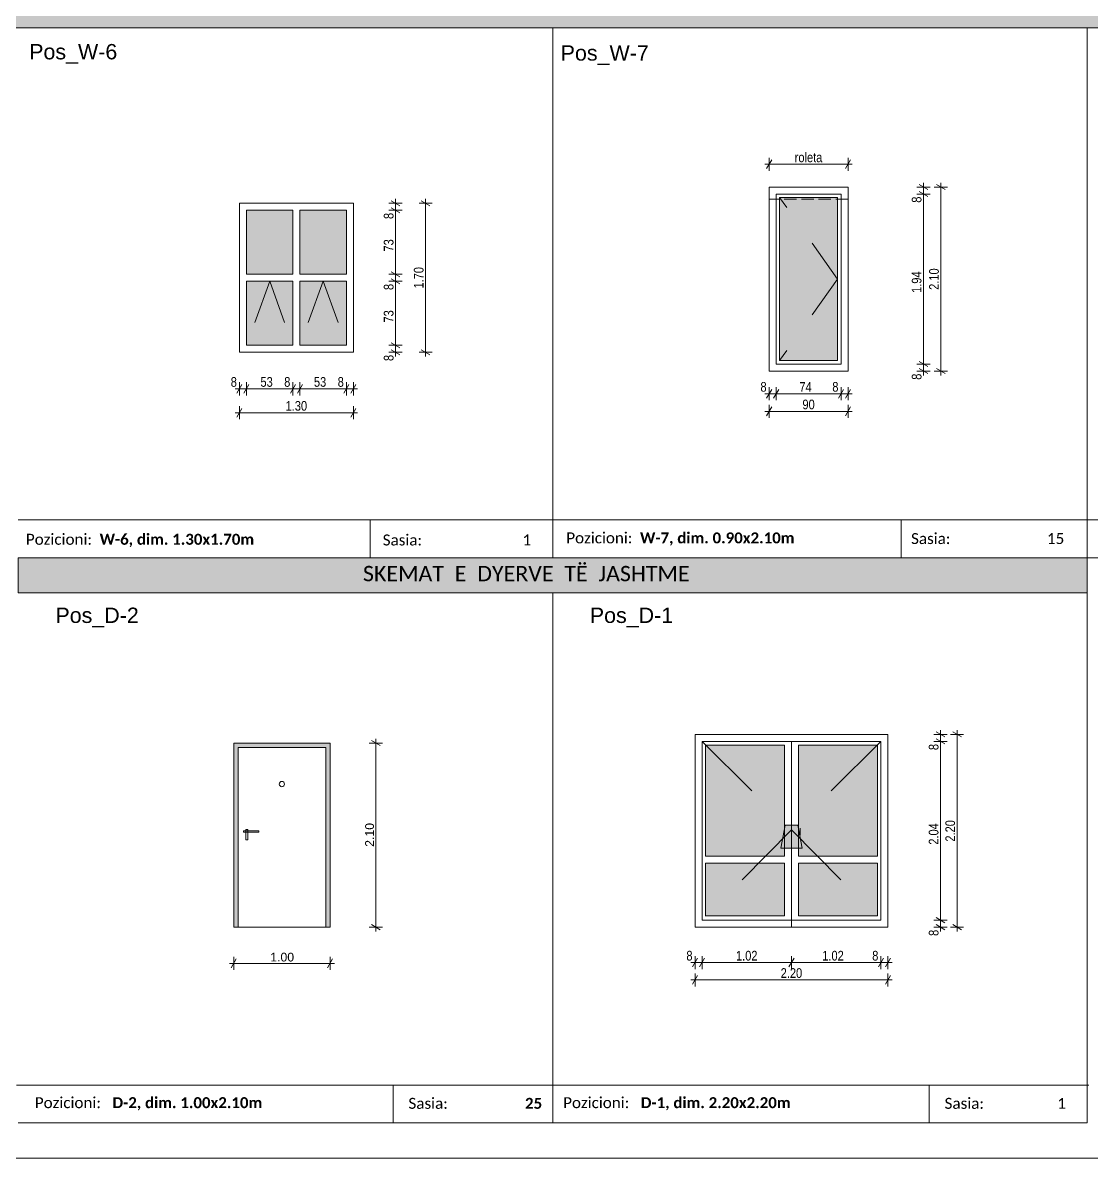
# Model space of a CAD drawing. Header units: feet. Extents: x 2595418 to 2624657, y -121890 to -101390.
# Drawn here: x 2602454 to 2614644, y -121890 to -108934 of the extents above; entities that cross this region are included whole.
import ezdxf

# ---------------------------------------------------------------- set-up
doc = ezdxf.new("R2010")
doc.units = ezdxf.units.FT
doc.header["$MEASUREMENT"] = 0
for name, pattern in [('AStair_dashed', [1800, 800, -1000]), ('Hidden Line', [195.611112, 141.111112, -54.5]), ('thk_line_type', [1000, 500, -500])]:
    doc.linetypes.add(name, pattern=pattern)
for name, color, linetype, lineweight in [('2D Drafting - General_Pen_No__1', 7, 'Continuous', 5), ('Dimensioning - General_Pen_No__1', 7, 'Continuous', 5), ('Exterior walls_Pen_No__1', 7, 'Continuous', 5), ('Lines_Pen_No__1', 7, 'Continuous', 5), ('Lines_Pen_No__41', 7, 'Continuous', 5), ('Lines_Pen_No__60', 230, 'Continuous', 5), ('Shell - Roof_Pen_No__21', 7, 'Continuous', 5), ('Shell - Roof_Pen_No__41', 7, 'Continuous', 5), ('Structural - Bearing_Pen_No__1', 7, 'Continuous', 5), ('Structural - Bearing_Pen_No__19', 255, 'Continuous', 5), ('Text blocks_Pen_No__1', 7, 'Continuous', 5)]:
    doc.layers.add(name, color=color, linetype=linetype, lineweight=lineweight)
doc.layers.add('Dimensioning - General', color=7, linetype='Continuous')
doc.layers.add('Exterior walls', color=7, linetype='Continuous')
for name, color, linetype, lineweight, true_color in [('Structural - Bearing_Pen_No__102', 7, 'Continuous', 5, 0xcccccc), ('Structural - Bearing_Pen_No__105', 7, 'Continuous', 5, 0xcae6ff), ('Structural - Bearing_Pen_No__84', 7, 'Continuous', 5, 0x41c341)]:
    doc.layers.add(name, color=color, linetype=linetype, lineweight=lineweight, true_color=true_color)
doc.styles.add('GENERATED_STYLE_1', font='ARIALN.TTF')
doc.styles.add('GENERATED_STYLE_2', font='arial.ttf')
doc.styles.add('GENERATED_STYLE_3', font='calibri.ttf')
doc.dimstyles.new('GENERATED_STYLE__1', dxfattribs={"dimtxt": 110.000002, "dimasz": 76, "dimexe": 0.18, "dimexo": 3, "dimgap": 0.09, "dimtad": 1, "dimlfac": 0.001, "dimzin": 0, "dimdsep": 46, "dimtxsty": 'GENERATED_STYLE_1', "dimblk": 'ARROWHEAD_2', "dimblk1": 'ARROWHEAD_2', "dimblk2": 'ARROWHEAD_2', "dimcen": 0.09, "dimclrd": 7, "dimclre": 7, "dimclrt": 7, "dimadec": 0, "dimazin": 0, "dimtfac": 1, "dimtdec": 4, "dimtmove": 0, "dimatfit": 3, "dimfxl": 1, "dimtolj": 1, "dimtzin": 0, "dimarcsym": 0})
doc.dimstyles.new('GENERATED_STYLE__2', dxfattribs={"dimtxt": 110.000002, "dimasz": 76, "dimexe": 0.18, "dimexo": 3, "dimgap": 0.09, "dimtad": 1, "dimtih": 1, "dimtoh": 1, "dimlfac": 0.001, "dimzin": 0, "dimdsep": 46, "dimtxsty": 'GENERATED_STYLE_1', "dimblk": 'ARROWHEAD_2', "dimblk1": 'ARROWHEAD_2', "dimblk2": 'ARROWHEAD_2', "dimcen": 0.09, "dimclrd": 7, "dimclre": 7, "dimclrt": 7, "dimadec": 0, "dimazin": 0, "dimtfac": 1, "dimtdec": 4, "dimtmove": 0, "dimatfit": 3, "dimfxl": 1, "dimtolj": 1, "dimtzin": 0, "dimarcsym": 0})
doc.dimstyles.new('GENERATED_STYLE__3', dxfattribs={"dimtxt": 100, "dimasz": 76, "dimexe": 0.18, "dimexo": 3, "dimgap": 0.09, "dimtad": 1, "dimlfac": 0.001, "dimzin": 0, "dimdsep": 46, "dimtxsty": 'GENERATED_STYLE_2', "dimblk": 'ARROWHEAD_2', "dimblk1": 'ARROWHEAD_2', "dimblk2": 'ARROWHEAD_2', "dimcen": 0.09, "dimclrd": 7, "dimclre": 7, "dimclrt": 7, "dimadec": 0, "dimazin": 0, "dimtfac": 1, "dimtdec": 4, "dimtmove": 0, "dimatfit": 3, "dimfxl": 1, "dimtolj": 1, "dimtzin": 0, "dimarcsym": 0})
doc.dimstyles.new('GENERATED_STYLE__4', dxfattribs={"dimtxt": 100, "dimasz": 76, "dimexe": 0.18, "dimexo": 3, "dimgap": 0.09, "dimtad": 1, "dimtih": 1, "dimtoh": 1, "dimlfac": 0.001, "dimzin": 0, "dimdsep": 46, "dimtxsty": 'GENERATED_STYLE_2', "dimblk": 'ARROWHEAD_2', "dimblk1": 'ARROWHEAD_2', "dimblk2": 'ARROWHEAD_2', "dimcen": 0.09, "dimclrd": 7, "dimclre": 7, "dimclrt": 7, "dimadec": 0, "dimazin": 0, "dimtfac": 1, "dimtdec": 4, "dimtmove": 0, "dimatfit": 3, "dimfxl": 1, "dimtolj": 1, "dimtzin": 0, "dimarcsym": 0})

# ---------------------------------------------------------------- blocks, each defined once
blk = doc.blocks.new('Wall_1', base_point=(2605961, -119253))
at = {"layer": 'Exterior walls', "linetype": 'Continuous', "lineweight": 5}
blk.add_hatch(color=255, dxfattribs=at).paths.add_polyline_path([(2605961, -119253), (2605961, -117153), (2605911, -117203), (2605911, -119253)])
at = {"layer": 'Exterior walls_Pen_No__1', "color": 7, "linetype": 'Continuous', "lineweight": 5, "flags": 128}
for points in [[(2605911, -117203), (2605911, -119253)], [(2605961, -119253), (2605961, -117153)], [(2605911, -119253), (2605961, -119253)]]:
    blk.add_lwpolyline(points, dxfattribs=at)
blk = doc.blocks.new('Wall_2', base_point=(2605961, -117153))
at = {"layer": 'Exterior walls', "linetype": 'Continuous', "lineweight": 5}
blk.add_hatch(color=255, dxfattribs=at).paths.add_polyline_path([(2605961, -117153), (2604861, -117153), (2604911, -117203), (2605911, -117203)])
at = {"layer": 'Exterior walls_Pen_No__1', "color": 7, "linetype": 'Continuous', "lineweight": 5, "flags": 128}
for points in [[(2605961, -117153), (2604861, -117153)], [(2604911, -117203), (2605911, -117203)]]:
    blk.add_lwpolyline(points, dxfattribs=at)
blk = doc.blocks.new('Wall_3', base_point=(2604861, -117153))
at = {"layer": 'Exterior walls', "linetype": 'Continuous', "lineweight": 5}
blk.add_hatch(color=255, dxfattribs=at).paths.add_polyline_path([(2604861, -117153), (2604861, -119253), (2604911, -119253), (2604911, -117203)])
at = {"layer": 'Exterior walls_Pen_No__1', "color": 7, "linetype": 'Continuous', "lineweight": 5, "flags": 128}
for points in [[(2604861, -117153), (2604861, -119253)], [(2604911, -119253), (2604911, -117203)], [(2604861, -119253), (2604911, -119253)]]:
    blk.add_lwpolyline(points, dxfattribs=at)
blk = doc.blocks.new('Wall_4', base_point=(2610124, -119253))
at = {"layer": 'Exterior walls_Pen_No__1', "color": 7, "linetype": 'Continuous', "lineweight": 5, "flags": 128}
for points in [[(2610124, -117053), (2610124, -119253)], [(2610204, -119173), (2610204, -117133)]]:
    blk.add_lwpolyline(points, dxfattribs=at)
blk = doc.blocks.new('Wall_5', base_point=(2612324, -117053))
at = {"layer": 'Exterior walls_Pen_No__1', "color": 7, "linetype": 'Continuous', "lineweight": 5, "flags": 128}
for points in [[(2612324, -119253), (2612324, -117053)], [(2612244, -117133), (2612244, -119173)]]:
    blk.add_lwpolyline(points, dxfattribs=at)
blk = doc.blocks.new('Wall_6', base_point=(2610124, -117053))
at = {"layer": 'Exterior walls_Pen_No__1', "color": 7, "linetype": 'Continuous', "lineweight": 5, "flags": 128}
for points in [[(2612324, -117053), (2610124, -117053)], [(2610204, -117133), (2612244, -117133)]]:
    blk.add_lwpolyline(points, dxfattribs=at)
blk = doc.blocks.new('Wall_7', base_point=(2610124, -119253))
at = {"layer": 'Exterior walls_Pen_No__1', "color": 7, "linetype": 'Continuous', "lineweight": 5, "flags": 128}
for points in [[(2612244, -119173), (2610204, -119173)], [(2610124, -119253), (2612324, -119253)]]:
    blk.add_lwpolyline(points, dxfattribs=at)
blk = doc.blocks.new('*D69', base_point=(2247654, -76425))
at = {"layer": 'Dimensioning - General_Pen_No__1', "color": 7, "linetype": 'Continuous', "lineweight": 5, "transparency": 16777216}
for p, q in [((2612805, -112909), (2612655, -112909)), ((2612680, -112880), (2612780, -112938)), ((2612730, -112958), (2612730, -112909))]:
    blk.add_line(p, q, dxfattribs=at)
at = {"layer": 'Dimensioning - General_Pen_No__1', "color": 7, "lineweight": 5, "transparency": 16777216, "insert": (2612708, -113008), "char_height": 110, "attachment_point": 7, "rotation": 90, "style": 'GENERATED_STYLE_1'}
blk.add_mtext('\\A1;8', dxfattribs=at)
blk = doc.blocks.new('ARROWHEAD_2')
at = {"color": 0, "linetype": 'Continuous', "lineweight": 0}
for p, q in [((0, 0), (-1, 0)), ((-0.38, -0.66), (0.38, 0.66))]:
    blk.add_line(p, q, dxfattribs=at)
blk = doc.blocks.new('*D70', base_point=(2247654, -76425))
at = {"layer": 'Dimensioning - General_Pen_No__1', "color": 7, "linetype": 'Continuous', "lineweight": 5, "transparency": 16777216}
for p, q in [((2612805, -112829), (2612655, -112829)), ((2612680, -112800), (2612780, -112858)), ((2612730, -112909), (2612730, -112829)), ((2612805, -112909), (2612655, -112909)), ((2612680, -112880), (2612780, -112938))]:
    blk.add_line(p, q, dxfattribs=at)
blk = doc.blocks.new('*D71', base_point=(2247654, -76425))
at = {"layer": 'Dimensioning - General_Pen_No__1', "color": 7, "linetype": 'Continuous', "lineweight": 5, "transparency": 16777216}
for p, q in [((2612805, -112829), (2612655, -112829)), ((2612680, -112800), (2612780, -112858))]:
    blk.add_line(p, q, dxfattribs=at)
blk = doc.blocks.new('*D72', base_point=(2247654, -76425))
at = {"layer": 'Dimensioning - General_Pen_No__1', "color": 7, "linetype": 'Continuous', "lineweight": 5, "transparency": 16777216}
for p, q in [((2612805, -110889), (2612655, -110889)), ((2612680, -110860), (2612780, -110918)), ((2612730, -112829), (2612730, -110889)), ((2612805, -112829), (2612655, -112829)), ((2612680, -112800), (2612780, -112858))]:
    blk.add_line(p, q, dxfattribs=at)
at = {"layer": 'Dimensioning - General_Pen_No__1', "color": 7, "lineweight": 5, "transparency": 16777216, "char_height": 110, "attachment_point": 7, "rotation": 90, "style": 'GENERATED_STYLE_1'}
for s, insert in [('\\A1;8', (2612708, -110988)), ('\\A1;1.94', (2612708, -112017))]:
    blk.add_mtext(s, dxfattribs=dict(at, insert=insert))
blk = doc.blocks.new('*D73', base_point=(2247654, -76425))
at = {"layer": 'Dimensioning - General_Pen_No__1', "color": 7, "linetype": 'Continuous', "lineweight": 5, "transparency": 16777216}
for p, q in [((2612730, -110809), (2612730, -110760)), ((2612805, -110809), (2612655, -110809)), ((2612805, -110889), (2612655, -110889)), ((2612780, -110838), (2612680, -110780)), ((2612680, -110860), (2612780, -110918)), ((2612730, -110889), (2612730, -110809))]:
    blk.add_line(p, q, dxfattribs=at)
blk = doc.blocks.new('*D74', base_point=(2247654, -76425))
at = {"layer": 'Dimensioning - General_Pen_No__1', "color": 7, "linetype": 'Continuous', "lineweight": 5, "transparency": 16777216}
for p, q in [((2612928, -110809), (2612928, -110760)), ((2613003, -110809), (2612853, -110809)), ((2612978, -110838), (2612878, -110780)), ((2612928, -112909), (2612928, -110809)), ((2613003, -112909), (2612853, -112909)), ((2612878, -112880), (2612978, -112938)), ((2612928, -112958), (2612928, -112909))]:
    blk.add_line(p, q, dxfattribs=at)
at = {"layer": 'Dimensioning - General_Pen_No__1', "color": 7, "lineweight": 5, "transparency": 16777216, "insert": (2612906, -111982), "char_height": 110, "attachment_point": 7, "rotation": 90, "style": 'GENERATED_STYLE_1'}
blk.add_mtext('\\A1;2.10', dxfattribs=at)
blk = doc.blocks.new('*D75', base_point=(2247654, -76425))
at = {"layer": 'Dimensioning - General_Pen_No__1', "color": 7, "linetype": 'Continuous', "lineweight": 5, "transparency": 16777216}
for p, q in [((2610969, -113242), (2610969, -113092)), ((2611049, -113242), (2611049, -113092)), ((2610920, -113167), (2610969, -113167)), ((2610998, -113117), (2610940, -113217)), ((2610969, -113167), (2611049, -113167)), ((2611078, -113117), (2611020, -113217))]:
    blk.add_line(p, q, dxfattribs=at)
at = {"layer": 'Dimensioning - General_Pen_No__1', "color": 7, "lineweight": 5, "transparency": 16777216, "insert": (2610870, -113145), "char_height": 110, "attachment_point": 7, "style": 'GENERATED_STYLE_1'}
blk.add_mtext('\\A1;8', dxfattribs=at)
blk = doc.blocks.new('*D76', base_point=(2247654, -76425))
at = {"layer": 'Dimensioning - General_Pen_No__1', "color": 7, "linetype": 'Continuous', "lineweight": 5, "transparency": 16777216}
for p, q in [((2611049, -113242), (2611049, -113092)), ((2611789, -113242), (2611789, -113092)), ((2611078, -113117), (2611020, -113217)), ((2611049, -113167), (2611789, -113167)), ((2611818, -113117), (2611760, -113217))]:
    blk.add_line(p, q, dxfattribs=at)
at = {"layer": 'Dimensioning - General_Pen_No__1', "color": 7, "lineweight": 5, "transparency": 16777216, "char_height": 110, "attachment_point": 7, "style": 'GENERATED_STYLE_1'}
for s, insert in [('\\A1;74', (2611314, -113145)), ('\\A1;8', (2611690, -113145))]:
    blk.add_mtext(s, dxfattribs=dict(at, insert=insert))
blk = doc.blocks.new('*D77', base_point=(2247654, -76425))
at = {"layer": 'Dimensioning - General_Pen_No__1', "color": 7, "linetype": 'Continuous', "lineweight": 5, "transparency": 16777216}
for p, q in [((2611789, -113242), (2611789, -113092)), ((2611869, -113242), (2611869, -113092)), ((2611818, -113117), (2611760, -113217)), ((2611789, -113167), (2611869, -113167)), ((2611840, -113217), (2611898, -113117)), ((2611869, -113167), (2611918, -113167))]:
    blk.add_line(p, q, dxfattribs=at)
blk = doc.blocks.new('*D78', base_point=(2247654, -76425))
at = {"layer": 'Dimensioning - General_Pen_No__1', "color": 7, "linetype": 'Continuous', "lineweight": 5, "transparency": 16777216}
for p, q in [((2610998, -113318), (2610940, -113418)), ((2610969, -113443), (2610969, -113293)), ((2611840, -113418), (2611898, -113318)), ((2611869, -113443), (2611869, -113293)), ((2610920, -113368), (2610969, -113368)), ((2610969, -113368), (2611869, -113368)), ((2611869, -113368), (2611918, -113368))]:
    blk.add_line(p, q, dxfattribs=at)
at = {"layer": 'Dimensioning - General_Pen_No__1', "color": 7, "lineweight": 5, "transparency": 16777216, "insert": (2611349, -113346), "char_height": 110, "attachment_point": 7, "style": 'GENERATED_STYLE_1'}
blk.add_mtext('\\A1;90', dxfattribs=at)
blk = doc.blocks.new('*D87', base_point=(2247654, -76425))
at = {"layer": 'Dimensioning - General_Pen_No__1', "color": 7, "linetype": 'Continuous', "lineweight": 5, "transparency": 16777216}
for p, q in [((2604955, -113061), (2604897, -113161)), ((2604926, -113186), (2604926, -113036)), ((2605035, -113061), (2604977, -113161)), ((2605006, -113186), (2605006, -113036)), ((2604877, -113111), (2604926, -113111)), ((2604926, -113111), (2605006, -113111))]:
    blk.add_line(p, q, dxfattribs=at)
at = {"layer": 'Dimensioning - General_Pen_No__1', "color": 7, "lineweight": 5, "transparency": 16777216, "insert": (2604827, -113089), "char_height": 110, "attachment_point": 7, "style": 'GENERATED_STYLE_1'}
blk.add_mtext('\\A1;8', dxfattribs=at)
blk = doc.blocks.new('*D88', base_point=(2247654, -76425))
at = {"layer": 'Dimensioning - General_Pen_No__1', "color": 7, "linetype": 'Continuous', "lineweight": 5, "transparency": 16777216}
for p, q in [((2605035, -113061), (2604977, -113161)), ((2605006, -113186), (2605006, -113036)), ((2605565, -113061), (2605507, -113161)), ((2605536, -113186), (2605536, -113036)), ((2605006, -113111), (2605536, -113111))]:
    blk.add_line(p, q, dxfattribs=at)
at = {"layer": 'Dimensioning - General_Pen_No__1', "color": 7, "lineweight": 5, "transparency": 16777216, "char_height": 110, "attachment_point": 7, "style": 'GENERATED_STYLE_1'}
for s, insert in [('\\A1;53', (2605166, -113089)), ('\\A1;8', (2605437, -113089))]:
    blk.add_mtext(s, dxfattribs=dict(at, insert=insert))
blk = doc.blocks.new('*D89', base_point=(2247654, -76425))
at = {"layer": 'Dimensioning - General_Pen_No__1', "color": 7, "linetype": 'Continuous', "lineweight": 5, "transparency": 16777216}
for p, q in [((2605565, -113061), (2605507, -113161)), ((2605536, -113186), (2605536, -113036)), ((2605645, -113061), (2605587, -113161)), ((2605616, -113186), (2605616, -113036)), ((2605536, -113111), (2605616, -113111))]:
    blk.add_line(p, q, dxfattribs=at)
blk = doc.blocks.new('*D90', base_point=(2247654, -76425))
at = {"layer": 'Dimensioning - General_Pen_No__1', "color": 7, "linetype": 'Continuous', "lineweight": 5, "transparency": 16777216}
for p, q in [((2605645, -113061), (2605587, -113161)), ((2605616, -113186), (2605616, -113036)), ((2606175, -113061), (2606117, -113161)), ((2606146, -113186), (2606146, -113036)), ((2605616, -113111), (2606146, -113111))]:
    blk.add_line(p, q, dxfattribs=at)
at = {"layer": 'Dimensioning - General_Pen_No__1', "color": 7, "lineweight": 5, "transparency": 16777216, "char_height": 110, "attachment_point": 7, "style": 'GENERATED_STYLE_1'}
for s, insert in [('\\A1;53', (2605776, -113089)), ('\\A1;8', (2606047, -113089))]:
    blk.add_mtext(s, dxfattribs=dict(at, insert=insert))
blk = doc.blocks.new('*D91', base_point=(2247654, -76425))
at = {"layer": 'Dimensioning - General_Pen_No__1', "color": 7, "linetype": 'Continuous', "lineweight": 5, "transparency": 16777216}
for p, q in [((2606175, -113061), (2606117, -113161)), ((2606146, -113186), (2606146, -113036)), ((2606197, -113161), (2606255, -113061)), ((2606226, -113186), (2606226, -113036)), ((2606146, -113111), (2606226, -113111)), ((2606226, -113111), (2606275, -113111))]:
    blk.add_line(p, q, dxfattribs=at)
blk = doc.blocks.new('*D92', base_point=(2247654, -76425))
at = {"layer": 'Dimensioning - General_Pen_No__1', "color": 7, "linetype": 'Continuous', "lineweight": 5, "transparency": 16777216}
for p, q in [((2604955, -113334), (2604897, -113434)), ((2604926, -113459), (2604926, -113309)), ((2606197, -113434), (2606255, -113334)), ((2606226, -113459), (2606226, -113309)), ((2604877, -113384), (2604926, -113384)), ((2604926, -113384), (2606226, -113384)), ((2606226, -113384), (2606275, -113384))]:
    blk.add_line(p, q, dxfattribs=at)
at = {"layer": 'Dimensioning - General_Pen_No__1', "color": 7, "lineweight": 5, "transparency": 16777216, "insert": (2605453, -113362), "char_height": 110, "attachment_point": 7, "style": 'GENERATED_STYLE_1'}
blk.add_mtext('\\A1;1.30', dxfattribs=at)
blk = doc.blocks.new('*D93', base_point=(2247654, -76425))
at = {"layer": 'Dimensioning - General_Pen_No__1', "color": 7, "linetype": 'Continuous', "lineweight": 5, "transparency": 16777216}
for p, q in [((2606782, -112614), (2606632, -112614)), ((2606782, -112694), (2606632, -112694)), ((2606657, -112585), (2606757, -112643)), ((2606657, -112665), (2606757, -112723)), ((2606707, -112694), (2606707, -112614)), ((2606707, -112743), (2606707, -112694))]:
    blk.add_line(p, q, dxfattribs=at)
at = {"layer": 'Dimensioning - General_Pen_No__1', "color": 7, "lineweight": 5, "transparency": 16777216, "insert": (2606685, -112794), "char_height": 110, "attachment_point": 7, "rotation": 90, "style": 'GENERATED_STYLE_1'}
blk.add_mtext('\\A1;8', dxfattribs=at)
blk = doc.blocks.new('*D94', base_point=(2247654, -76425))
at = {"layer": 'Dimensioning - General_Pen_No__1', "color": 7, "linetype": 'Continuous', "lineweight": 5, "transparency": 16777216}
for p, q in [((2606782, -111884), (2606632, -111884)), ((2606657, -111855), (2606757, -111913)), ((2606707, -112614), (2606707, -111884)), ((2606782, -112614), (2606632, -112614)), ((2606657, -112585), (2606757, -112643))]:
    blk.add_line(p, q, dxfattribs=at)
at = {"layer": 'Dimensioning - General_Pen_No__1', "color": 7, "lineweight": 5, "transparency": 16777216, "char_height": 110, "attachment_point": 7, "rotation": 90, "style": 'GENERATED_STYLE_1'}
for s, insert in [('\\A1;8', (2606685, -111984)), ('\\A1;73', (2606685, -112355))]:
    blk.add_mtext(s, dxfattribs=dict(at, insert=insert))
blk = doc.blocks.new('*D95', base_point=(2247654, -76425))
at = {"layer": 'Dimensioning - General_Pen_No__1', "color": 7, "linetype": 'Continuous', "lineweight": 5, "transparency": 16777216}
for p, q in [((2606782, -111804), (2606632, -111804)), ((2606657, -111775), (2606757, -111833)), ((2606707, -111884), (2606707, -111804)), ((2606782, -111884), (2606632, -111884)), ((2606657, -111855), (2606757, -111913))]:
    blk.add_line(p, q, dxfattribs=at)
blk = doc.blocks.new('*D96', base_point=(2247654, -76425))
at = {"layer": 'Dimensioning - General_Pen_No__1', "color": 7, "linetype": 'Continuous', "lineweight": 5, "transparency": 16777216}
for p, q in [((2606782, -111074), (2606632, -111074)), ((2606657, -111045), (2606757, -111103)), ((2606707, -111804), (2606707, -111074)), ((2606782, -111804), (2606632, -111804)), ((2606657, -111775), (2606757, -111833))]:
    blk.add_line(p, q, dxfattribs=at)
at = {"layer": 'Dimensioning - General_Pen_No__1', "color": 7, "lineweight": 5, "transparency": 16777216, "char_height": 110, "attachment_point": 7, "rotation": 90, "style": 'GENERATED_STYLE_1'}
for s, insert in [('\\A1;8', (2606685, -111174)), ('\\A1;73', (2606685, -111545))]:
    blk.add_mtext(s, dxfattribs=dict(at, insert=insert))
blk = doc.blocks.new('*D97', base_point=(2247654, -76425))
at = {"layer": 'Dimensioning - General_Pen_No__1', "color": 7, "linetype": 'Continuous', "lineweight": 5, "transparency": 16777216}
for p, q in [((2606782, -110994), (2606632, -110994)), ((2606757, -111023), (2606657, -110965)), ((2606707, -110994), (2606707, -110945)), ((2606707, -111074), (2606707, -110994)), ((2606782, -111074), (2606632, -111074)), ((2606657, -111045), (2606757, -111103))]:
    blk.add_line(p, q, dxfattribs=at)
blk = doc.blocks.new('*D98', base_point=(2247654, -76425))
at = {"layer": 'Dimensioning - General_Pen_No__1', "color": 7, "linetype": 'Continuous', "lineweight": 5, "transparency": 16777216}
for p, q in [((2607125, -110994), (2606975, -110994)), ((2607100, -111023), (2607000, -110965)), ((2607050, -110994), (2607050, -110945)), ((2607050, -112694), (2607050, -110994)), ((2607125, -112694), (2606975, -112694)), ((2607000, -112665), (2607100, -112723)), ((2607050, -112743), (2607050, -112694))]:
    blk.add_line(p, q, dxfattribs=at)
at = {"layer": 'Dimensioning - General_Pen_No__1', "color": 7, "lineweight": 5, "transparency": 16777216, "insert": (2607028, -111967), "char_height": 110, "attachment_point": 7, "rotation": 90, "style": 'GENERATED_STYLE_1'}
blk.add_mtext('\\A1;1.70', dxfattribs=at)
blk = doc.blocks.new('*D99', base_point=(2247654, -76425))
at = {"layer": 'Dimensioning - General_Pen_No__1', "color": 7, "linetype": 'Continuous', "lineweight": 5, "transparency": 16777216}
for p, q in [((2606482, -117153), (2606482, -117104)), ((2606557, -117153), (2606407, -117153)), ((2606532, -117182), (2606432, -117124)), ((2606482, -119253), (2606482, -117153)), ((2606557, -119253), (2606407, -119253)), ((2606432, -119224), (2606532, -119282)), ((2606482, -119302), (2606482, -119253))]:
    blk.add_line(p, q, dxfattribs=at)
at = {"layer": 'Dimensioning - General_Pen_No__1', "color": 7, "lineweight": 5, "transparency": 16777216, "insert": (2606462, -118336), "char_height": 100, "attachment_point": 7, "rotation": 90, "style": 'GENERATED_STYLE_2'}
blk.add_mtext('\\A1;2.10', dxfattribs=at)
blk = doc.blocks.new('*D100', base_point=(2247654, -76425))
at = {"layer": 'Dimensioning - General_Pen_No__1', "color": 7, "linetype": 'Continuous', "lineweight": 5, "transparency": 16777216}
for p, q in [((2604812, -119666), (2604861, -119666)), ((2604889, -119616), (2604832, -119716)), ((2604861, -119741), (2604861, -119591)), ((2604861, -119666), (2605961, -119666)), ((2605932, -119716), (2605989, -119616)), ((2605961, -119741), (2605961, -119591)), ((2605961, -119666), (2606009, -119666))]:
    blk.add_line(p, q, dxfattribs=at)
at = {"layer": 'Dimensioning - General_Pen_No__1', "color": 7, "lineweight": 5, "transparency": 16777216, "insert": (2605278, -119646), "char_height": 100, "attachment_point": 7, "style": 'GENERATED_STYLE_2'}
blk.add_mtext('\\A1;1.00', dxfattribs=at)
blk = doc.blocks.new('*D101', base_point=(2247654, -76425))
at = {"layer": 'Dimensioning - General_Pen_No__1', "color": 7, "linetype": 'Continuous', "lineweight": 5, "transparency": 16777216}
for p, q in [((2610075, -119657), (2610124, -119657)), ((2610153, -119607), (2610095, -119707)), ((2610124, -119732), (2610124, -119582)), ((2610124, -119657), (2610204, -119657)), ((2610233, -119607), (2610175, -119707)), ((2610204, -119732), (2610204, -119582))]:
    blk.add_line(p, q, dxfattribs=at)
at = {"layer": 'Dimensioning - General_Pen_No__1', "color": 7, "lineweight": 5, "transparency": 16777216, "insert": (2610025, -119635), "char_height": 110, "attachment_point": 7, "style": 'GENERATED_STYLE_1'}
blk.add_mtext('\\A1;8', dxfattribs=at)
blk = doc.blocks.new('*D102', base_point=(2247654, -76425))
at = {"layer": 'Dimensioning - General_Pen_No__1', "color": 7, "linetype": 'Continuous', "lineweight": 5, "transparency": 16777216}
for p, q in [((2610233, -119607), (2610175, -119707)), ((2610204, -119732), (2610204, -119582)), ((2610204, -119657), (2611224, -119657)), ((2611253, -119607), (2611195, -119707)), ((2611224, -119732), (2611224, -119582))]:
    blk.add_line(p, q, dxfattribs=at)
at = {"layer": 'Dimensioning - General_Pen_No__1', "color": 7, "lineweight": 5, "transparency": 16777216, "insert": (2610591, -119635), "char_height": 110, "attachment_point": 7, "style": 'GENERATED_STYLE_1'}
blk.add_mtext('\\A1;1.02', dxfattribs=at)
blk = doc.blocks.new('*D103', base_point=(2247654, -76425))
at = {"layer": 'Dimensioning - General_Pen_No__1', "color": 7, "linetype": 'Continuous', "lineweight": 5, "transparency": 16777216}
for p, q in [((2611253, -119607), (2611195, -119707)), ((2611224, -119732), (2611224, -119582)), ((2611224, -119657), (2612244, -119657)), ((2612273, -119607), (2612215, -119707)), ((2612244, -119732), (2612244, -119582))]:
    blk.add_line(p, q, dxfattribs=at)
at = {"layer": 'Dimensioning - General_Pen_No__1', "color": 7, "lineweight": 5, "transparency": 16777216, "char_height": 110, "attachment_point": 7, "style": 'GENERATED_STYLE_1'}
for s, insert in [('\\A1;1.02', (2611575, -119635)), ('\\A1;8', (2612145, -119635))]:
    blk.add_mtext(s, dxfattribs=dict(at, insert=insert))
blk = doc.blocks.new('*D104', base_point=(2247654, -76425))
at = {"layer": 'Dimensioning - General_Pen_No__1', "color": 7, "linetype": 'Continuous', "lineweight": 5, "transparency": 16777216}
for p, q in [((2612273, -119607), (2612215, -119707)), ((2612244, -119732), (2612244, -119582)), ((2612244, -119657), (2612324, -119657)), ((2612295, -119707), (2612353, -119607)), ((2612324, -119732), (2612324, -119582)), ((2612324, -119657), (2612373, -119657))]:
    blk.add_line(p, q, dxfattribs=at)
blk = doc.blocks.new('*D105', base_point=(2247654, -76425))
at = {"layer": 'Dimensioning - General_Pen_No__1', "color": 7, "linetype": 'Continuous', "lineweight": 5, "transparency": 16777216}
for p, q in [((2610153, -119805), (2610095, -119905)), ((2610124, -119930), (2610124, -119780)), ((2612295, -119905), (2612353, -119805)), ((2612324, -119930), (2612324, -119780)), ((2610075, -119855), (2610124, -119855)), ((2610124, -119855), (2612324, -119855)), ((2612324, -119855), (2612373, -119855))]:
    blk.add_line(p, q, dxfattribs=at)
at = {"layer": 'Dimensioning - General_Pen_No__1', "color": 7, "lineweight": 5, "transparency": 16777216, "insert": (2611101, -119833), "char_height": 110, "attachment_point": 7, "style": 'GENERATED_STYLE_1'}
blk.add_mtext('\\A1;2.20', dxfattribs=at)
blk = doc.blocks.new('*D106', base_point=(2247654, -76425))
at = {"layer": 'Dimensioning - General_Pen_No__1', "color": 7, "linetype": 'Continuous', "lineweight": 5, "transparency": 16777216}
for p, q in [((2612999, -119173), (2612849, -119173)), ((2612874, -119144), (2612974, -119202)), ((2612924, -119253), (2612924, -119173)), ((2612999, -119253), (2612849, -119253)), ((2612874, -119224), (2612974, -119282)), ((2612924, -119302), (2612924, -119253))]:
    blk.add_line(p, q, dxfattribs=at)
at = {"layer": 'Dimensioning - General_Pen_No__1', "color": 7, "lineweight": 5, "transparency": 16777216, "insert": (2612902, -119353), "char_height": 110, "attachment_point": 7, "rotation": 90, "style": 'GENERATED_STYLE_1'}
blk.add_mtext('\\A1;8', dxfattribs=at)
blk = doc.blocks.new('*D107', base_point=(2247654, -76425))
at = {"layer": 'Dimensioning - General_Pen_No__1', "color": 7, "linetype": 'Continuous', "lineweight": 5, "transparency": 16777216}
for p, q in [((2612874, -117104), (2612974, -117162)), ((2612999, -117133), (2612849, -117133)), ((2612924, -119173), (2612924, -117133)), ((2612999, -119173), (2612849, -119173)), ((2612874, -119144), (2612974, -119202))]:
    blk.add_line(p, q, dxfattribs=at)
at = {"layer": 'Dimensioning - General_Pen_No__1', "color": 7, "lineweight": 5, "transparency": 16777216, "char_height": 110, "attachment_point": 7, "rotation": 90, "style": 'GENERATED_STYLE_1'}
for s, insert in [('\\A1;8', (2612902, -117233)), ('\\A1;2.04', (2612902, -118312))]:
    blk.add_mtext(s, dxfattribs=dict(at, insert=insert))
blk = doc.blocks.new('*D108', base_point=(2247654, -76425))
at = {"layer": 'Dimensioning - General_Pen_No__1', "color": 7, "linetype": 'Continuous', "lineweight": 5, "transparency": 16777216}
for p, q in [((2612999, -117053), (2612849, -117053)), ((2612974, -117082), (2612874, -117024)), ((2612874, -117104), (2612974, -117162)), ((2612924, -117053), (2612924, -117004)), ((2612924, -117133), (2612924, -117053)), ((2612999, -117133), (2612849, -117133))]:
    blk.add_line(p, q, dxfattribs=at)
blk = doc.blocks.new('*D109', base_point=(2247654, -76425))
at = {"layer": 'Dimensioning - General_Pen_No__1', "color": 7, "linetype": 'Continuous', "lineweight": 5, "transparency": 16777216}
for p, q in [((2613188, -117053), (2613038, -117053)), ((2613163, -117082), (2613063, -117024)), ((2613113, -117053), (2613113, -117004)), ((2613113, -119253), (2613113, -117053)), ((2613188, -119253), (2613038, -119253)), ((2613063, -119224), (2613163, -119282)), ((2613113, -119302), (2613113, -119253))]:
    blk.add_line(p, q, dxfattribs=at)
at = {"layer": 'Dimensioning - General_Pen_No__1', "color": 7, "lineweight": 5, "transparency": 16777216, "insert": (2613091, -118277), "char_height": 110, "attachment_point": 7, "rotation": 90, "style": 'GENERATED_STYLE_1'}
blk.add_mtext('\\A1;2.20', dxfattribs=at)
blk = doc.blocks.new('*D116', base_point=(2247654, -76425))
at = {"layer": 'Dimensioning - General_Pen_No__1', "color": 7, "linetype": 'Continuous', "lineweight": 5, "transparency": 16777216}
for p, q in [((2610998, -110499), (2610940, -110599)), ((2610969, -110624), (2610969, -110474)), ((2611840, -110599), (2611898, -110499)), ((2611869, -110624), (2611869, -110474)), ((2610920, -110549), (2610969, -110549)), ((2610969, -110549), (2611869, -110549)), ((2611869, -110549), (2611918, -110549))]:
    blk.add_line(p, q, dxfattribs=at)
at = {"layer": 'Dimensioning - General_Pen_No__1', "color": 7, "lineweight": 5, "transparency": 16777216, "insert": (2611261, -110527), "char_height": 110, "attachment_point": 7, "style": 'GENERATED_STYLE_1'}
blk.add_mtext('\\A1;roleta', dxfattribs=at)

msp = doc.modelspace()

# ---------------------------------------------------------------- hatches: boundary and pattern name
at = {"layer": 'Structural - Bearing_Pen_No__102', "linetype": 'Continuous', "lineweight": 0, "true_color": 0xf2f2f2}
msp.add_hatch(color=7, dxfattribs=at).paths.add_polyline_path([(2620692.601, -108592.314), (2596245.685, -108592.314), (2596245.685, -108993.09), (2620692.601, -108993.09)])
at = {"layer": 'Structural - Bearing_Pen_No__105', "linetype": 'Continuous', "lineweight": 0, "true_color": 0xf1f8ff}
for points in [[(2611089.189, -112788.896), (2611749.189, -112788.896), (2611749.189, -110928.896), (2611089.189, -110928.896)], [(2605536.305, -111074.274), (2605006.305, -111074.274), (2605006.305, -111804.274), (2605536.305, -111804.274)], [(2605616.305, -111074.274), (2605616.305, -111804.274), (2606146.305, -111804.274), (2606146.305, -111074.274)], [(2605006.305, -112614.274), (2605536.305, -112614.274), (2605536.305, -111884.274), (2605006.305, -111884.274)], [(2605616.305, -112614.274), (2606146.305, -112614.274), (2606146.305, -111884.274), (2605616.305, -111884.274)], [(2611143.858, -118443.245), (2611143.858, -117177.385), (2610243.858, -117177.385), (2610243.858, -118443.245)], [(2612203.858, -118443.245), (2612203.858, -117177.385), (2611303.858, -117177.385), (2611303.858, -118443.245)], [(2611143.858, -118523.245), (2610243.858, -118523.245), (2610243.858, -119123.245), (2611143.858, -119123.245)], [(2612203.858, -118523.245), (2611303.858, -118523.245), (2611303.858, -119123.245), (2612203.858, -119123.245)]]:
    msp.add_hatch(color=7, dxfattribs=at).paths.add_polyline_path(points)
at = {"layer": 'Structural - Bearing_Pen_No__19', "linetype": 'Continuous', "lineweight": 0, "true_color": 0xffffff}
for points in [[(2611223.858, -118353.305), (2611103.295, -118353.305), (2611152.504, -118087.574), (2611223.858, -118087.574)], [(2611223.858, -118353.305), (2611344.421, -118353.305), (2611295.212, -118087.574), (2611223.858, -118087.574)]]:
    msp.add_hatch(color=7, dxfattribs=at).paths.add_polyline_path(points)
at = {"layer": 'Structural - Bearing_Pen_No__84', "linetype": 'Continuous', "lineweight": 0, "true_color": 0xcff0cf}
msp.add_hatch(color=254, dxfattribs=at).paths.add_polyline_path([(2614596.312, -115038.355), (2602403.735, -115038.355), (2602403.735, -115439.132), (2614596.312, -115439.132)])

# ---------------------------------------------------------------- linework, layer by layer
at = {"layer": '2D Drafting - General_Pen_No__1', "color": 7, "linetype": 'Continuous', "lineweight": 5}
for p, q in [((2611283.858, -117053.305), (2611382.35, -117053.305)), ((2604910.565, -119253.305), (2605910.565, -119253.305))]:
    msp.add_line(p, q, dxfattribs=at)
at = {"layer": '2D Drafting - General_Pen_No__1', "color": 7, "linetype": 'AStair_dashed', "lineweight": 5}
for p, q in [((2610203.858, -117133.305), (2611223.858, -118143.792)), ((2612243.858, -117133.305), (2611223.858, -118143.792)), ((2611223.858, -118143.792), (2610203.858, -119173.305)), ((2611223.858, -118143.792), (2612243.858, -119173.305))]:
    msp.add_line(p, q, dxfattribs=at)
at = {"layer": '2D Drafting - General_Pen_No__1', "color": 7, "linetype": 'Continuous', "lineweight": 5}
msp.add_circle((2605410.565, -117620.743), 30.194, dxfattribs=at)
at = {"layer": 'Exterior walls_Pen_No__1', "color": 7, "linetype": 'Continuous', "lineweight": 5}
for p, q in [((2610243.858, -117177.385), (2611143.858, -117177.385)), ((2610243.858, -118280.942), (2610243.858, -117177.385)), ((2611143.858, -118134.265), (2611143.858, -117177.385)), ((2611223.858, -119253.305), (2611223.858, -117133.305)), ((2611303.858, -118134.265), (2611303.858, -117177.385)), ((2612203.858, -117177.385), (2611403.858, -117177.385)), ((2612203.858, -118254.661), (2612203.858, -117177.385)), ((2611223.858, -118203.792), (2611223.858, -118123.792)), ((2611323.858, -118203.305), (2611323.858, -118123.305)), ((2610243.858, -118443.245), (2610243.858, -118203.305)), ((2612203.858, -118443.245), (2612203.858, -118203.305)), ((2611143.858, -118443.245), (2611143.858, -118353.305)), ((2611303.858, -118443.245), (2611303.858, -118353.305)), ((2610243.858, -119128.522), (2610243.858, -118523.245)), ((2611143.858, -119123.245), (2611143.858, -118523.245)), ((2611303.858, -119123.245), (2611303.858, -118523.245)), ((2612203.858, -119123.245), (2612203.858, -118523.245)), ((2610443.858, -119173.305), (2611243.858, -119173.305)), ((2611403.858, -119173.305), (2612203.858, -119173.305))]:
    msp.add_line(p, q, dxfattribs=at)
for points in [[(2610969.189, -112908.896), (2611869.189, -112908.896), (2611869.189, -110808.896), (2610969.189, -110808.896)], [(2611049.189, -112828.896), (2611789.189, -112828.896), (2611789.189, -110888.896), (2611049.189, -110888.896)], [(2604926.305, -112694.274), (2606226.305, -112694.274), (2606226.305, -110994.274), (2604926.305, -110994.274)], [(2611089.189, -112788.896), (2611749.189, -112788.896), (2611749.189, -110928.896), (2611089.189, -110928.896)]]:
    msp.add_lwpolyline(points, close=True, dxfattribs=at)
for points in [[(2605006.305, -111804.274), (2605536.305, -111804.274), (2605536.305, -111074.274)], [(2605536.305, -111074.274), (2605006.305, -111074.274), (2605006.305, -111804.274)], [(2606146.305, -111804.274), (2605616.305, -111804.274), (2605616.305, -111074.274)], [(2606146.305, -111804.274), (2606146.305, -111074.274), (2605616.305, -111074.274)], [(2605006.305, -111884.274), (2605536.305, -111884.274), (2605536.305, -112614.274)], [(2605006.305, -111884.274), (2605006.305, -112614.274), (2605536.305, -112614.274)], [(2606146.305, -111884.274), (2605616.305, -111884.274), (2605616.305, -112614.274)], [(2605616.305, -112614.274), (2606146.305, -112614.274), (2606146.305, -111884.274)], [(2610243.858, -118443.245), (2611143.858, -118443.245)], [(2610243.858, -118523.245), (2611143.858, -118523.245)], [(2611303.858, -118443.245), (2612203.858, -118443.245)], [(2611303.858, -118523.245), (2612203.858, -118523.245)]]:
    msp.add_lwpolyline(points, dxfattribs=at)
at = {"layer": 'Exterior walls_Pen_No__1', "color": 7, "linetype": 'Continuous', "lineweight": 5, "flags": 128}
for points in [[(2604972.884, -118152.907), (2605145.871, -118152.907), (2605145.871, -118168.633), (2604972.884, -118168.633)], [(2604999.094, -118137.18), (2605021.81, -118137.18), (2605021.81, -118257.747), (2604999.094, -118257.747)]]:
    msp.add_lwpolyline(points, close=True, dxfattribs=at)
at = {"layer": 'Lines_Pen_No__1', "color": 7, "linetype": 'Continuous', "lineweight": 5}
msp.add_line((2612243.858, -119253.305), (2611323.858, -119253.305), dxfattribs=at)
at = {"layer": 'Lines_Pen_No__41', "color": 7, "linetype": 'Continuous', "lineweight": 5}
for p, q in [((2608500.024, -115038.355), (2608500.024, -108993.09)), ((2608500.024, -115038.355), (2608500.024, -108993.09)), ((2614596.312, -115038.355), (2614596.312, -108993.09)), ((2602403.735, -114606.282), (2608500.024, -114606.282)), ((2608500.024, -114606.282), (2614596.312, -114606.282)), ((2614596.312, -114606.282), (2620692.601, -114606.282)), ((2603212.865, -115038.355), (2609309.154, -115038.355)), ((2608500.024, -115038.355), (2614596.312, -115038.355)), ((2609309.154, -115038.355), (2615405.443, -115038.355)), ((2608500.024, -115439.132), (2608500.024, -121486.155)), ((2608500.024, -115439.132), (2608500.024, -121486.155)), ((2614596.312, -115439.132), (2614596.312, -121486.155)), ((2602383.732, -121054.082), (2608500.024, -121054.082)), ((2608500.024, -121054.082), (2614616.315, -121054.082)), ((2602403.735, -121486.155), (2608500.024, -121486.155)), ((2608480.021, -121486.155), (2614596.312, -121486.155))]:
    msp.add_line(p, q, dxfattribs=at)
at = {"layer": 'Lines_Pen_No__41', "color": 7, "linetype": 'thk_line_type', "lineweight": 5}
for p, q in [((2611749.189, -111858.896), (2611089.189, -110928.896)), ((2605271.305, -111884.274), (2605006.305, -112614.274)), ((2605271.305, -111884.274), (2605536.305, -112614.274)), ((2605881.305, -111884.274), (2605616.305, -112614.274)), ((2605881.305, -111884.274), (2606146.305, -112614.274)), ((2611749.189, -111858.896), (2611089.189, -112788.896))]:
    msp.add_line(p, q, dxfattribs=at)
at = {"layer": 'Lines_Pen_No__41', "color": 7, "linetype": 'Continuous', "lineweight": 5}
msp.add_point((2608500.024, -114606.282), dxfattribs=at)
at = {"layer": 'Lines_Pen_No__60', "color": 230, "linetype": 'Hidden Line', "lineweight": 5}
for p, q in [((2610969.189, -110808.896), (2611869.189, -110808.896)), ((2610969.189, -110948.896), (2610969.189, -110808.896)), ((2611869.189, -110808.896), (2611869.189, -110948.896)), ((2611869.189, -110948.896), (2610969.189, -110948.896))]:
    msp.add_line(p, q, dxfattribs=at)
at = {"layer": 'Shell - Roof_Pen_No__21', "color": 7, "linetype": 'Continuous', "lineweight": 5}
msp.add_line((2595417.514, -121889.785), (2624656.665, -121889.785), dxfattribs=at)
at = {"layer": 'Shell - Roof_Pen_No__41', "color": 7, "linetype": 'Continuous', "lineweight": 5}
for p, q in [((2606417.632, -114606.282), (2606417.632, -115038.355)), ((2612474.872, -114606.282), (2612474.872, -115038.355)), ((2606680.023, -121054.082), (2606680.023, -121486.155)), ((2612796.314, -121054.082), (2612796.314, -121486.155))]:
    msp.add_line(p, q, dxfattribs=at)
at = {"layer": 'Structural - Bearing_Pen_No__1', "color": 7, "linetype": 'Continuous', "lineweight": 5, "flags": 128}
for points in [[(2620692.601, -108592.314), (2596245.685, -108592.314), (2596245.685, -108993.09), (2620692.601, -108993.09)], [(2611089.189, -112788.896), (2611749.189, -112788.896), (2611749.189, -110928.896), (2611089.189, -110928.896)], [(2605536.305, -111074.274), (2605006.305, -111074.274), (2605006.305, -111804.274), (2605536.305, -111804.274)], [(2605616.305, -111074.274), (2605616.305, -111804.274), (2606146.305, -111804.274), (2606146.305, -111074.274)], [(2605006.305, -112614.274), (2605536.305, -112614.274), (2605536.305, -111884.274), (2605006.305, -111884.274)], [(2605616.305, -112614.274), (2606146.305, -112614.274), (2606146.305, -111884.274), (2605616.305, -111884.274)], [(2614596.312, -115038.355), (2602403.735, -115038.355), (2602403.735, -115439.132), (2614596.312, -115439.132)], [(2611143.858, -118443.245), (2611143.858, -117177.385), (2610243.858, -117177.385), (2610243.858, -118443.245)], [(2612203.858, -118443.245), (2612203.858, -117177.385), (2611303.858, -117177.385), (2611303.858, -118443.245)], [(2611223.858, -118353.305), (2611103.295, -118353.305), (2611152.504, -118087.574), (2611223.858, -118087.574)], [(2611223.858, -118353.305), (2611344.421, -118353.305), (2611295.212, -118087.574), (2611223.858, -118087.574)], [(2611143.858, -118523.245), (2610243.858, -118523.245), (2610243.858, -119123.245), (2611143.858, -119123.245)], [(2612203.858, -118523.245), (2611303.858, -118523.245), (2611303.858, -119123.245), (2612203.858, -119123.245)]]:
    msp.add_lwpolyline(points, close=True, dxfattribs=at)

# ---------------------------------------------------------------- block references
at = {"layer": 'Exterior walls', "color": 7, "lineweight": 5}
for name, p in [('Wall_4', (2610123.858, -119253.305)), ('Wall_6', (2610123.858, -117053.305)), ('Wall_5', (2612323.858, -117053.305)), ('Wall_2', (2605960.565, -117153.305)), ('Wall_3', (2604860.565, -117153.305)), ('Wall_1', (2605960.565, -119253.305)), ('Wall_7', (2610123.858, -119253.305))]:
    msp.add_blockref(name, p, dxfattribs=at)

# ---------------------------------------------------------------- texts
at = {"layer": 'Text blocks_Pen_No__1', "color": 7, "linetype": 'Continuous', "lineweight": 5}
for s, insert, char_height, attachment_point, style in [('\\A1;Pos_W-6', (2603030.014, -109177.203), 175, 2, 'GENERATED_STYLE_2'), ('\\A1;Pos_W-7', (2609093.471, -109191.555), 175, 2, 'GENERATED_STYLE_2'), ('\\A1;Pozicioni: {\\fCalibri|b1|i0|c0|p34; W-6, dim. 1.30x1.70m}', (2602490.063, -114765.236), 125, 1, 'GENERATED_STYLE_3'), ('\\A1;Sasia:                          1', (2606560.538, -114772.994), 125, 1, 'GENERATED_STYLE_3'), ('\\A1;Pozicioni: {\\fCalibri|b1|i0|c0|p34; W-7, dim. 0.90x2.10m}', (2608654.738, -114749.29), 125, 1, 'GENERATED_STYLE_3'), ('\\A1;Sasia:                         15', (2612587.933, -114757.048), 125, 1, 'GENERATED_STYLE_3'), ('\\A1;SKEMAT  E  DYERVE  TË  JASHTME ', (2606335.403, -115131.499), 175, 1, 'GENERATED_STYLE_3'), ('\\A1;Pos_D-2', (2603302.495, -115607.298), 175, 2, 'GENERATED_STYLE_2'), ('\\A1;Pos_D-1', (2609398.784, -115607.298), 175, 2, 'GENERATED_STYLE_2'), ('\\A1;Pozicioni:  {\\fCalibri|b1|i0|c0|p34; D-2, dim. 1.00x2.10m}', (2602591.98, -121192.724), 125, 1, 'GENERATED_STYLE_3'), ('\\A1;Sasia:                    {\\fCalibri|b1|i0|c0|p34;25}', (2606854.107, -121200.481), 125, 1, 'GENERATED_STYLE_3'), ('\\A1;Pozicioni:  {\\fCalibri|b1|i0|c0|p34; D-1, dim. 2.20x2.20m}', (2608619.293, -121192.724), 125, 1, 'GENERATED_STYLE_3'), ('\\A1;Sasia:                   1', (2612970.399, -121200.481), 125, 1, 'GENERATED_STYLE_3')]:
    msp.add_mtext(s, dxfattribs=dict(at, insert=insert, char_height=char_height, attachment_point=attachment_point, style=style))

# ---------------------------------------------------------------- dimensions: what is measured, and where the dimension line sits
at = {"layer": 'Dimensioning - General', "color": 7, "linetype": 'Continuous', "lineweight": 5}
for base, p1, p2, text, dimstyle, picture, middle in [((2611869.189, -110549.394), (2610969.189, -110808.896), (2611869.189, -110808.896), 'roleta', 'GENERATED_STYLE__2', '*D116', (2611458.013, -110472.394)), ((2605960.565, -119666.171), (2604860.565, -119253.305), (2605960.565, -119253.305), '1.00', 'GENERATED_STYLE__4', '*D100', (2605407.418, -119596.171))]:
    dim = msp.add_linear_dim(base=base, p1=p1, p2=p2, text=text, dimstyle=dimstyle, dxfattribs=at)
    dim.commit()
    dim.dimension.update_dxf_attribs({"geometry": picture, "text_midpoint": middle, "dimtype": 160})
for base, p1, p2, dimstyle, picture, middle in [((2612730.444, -110808.896), (2611789.189, -110888.896), (2611869.189, -110808.896), 'GENERATED_STYLE__1', '*D73', (2612653.444, -110946.266)), ((2612927.582, -110808.896), (2611869.189, -112908.896), (2611869.189, -110808.896), 'GENERATED_STYLE__1', '*D74', (2612850.582, -111839.225)), ((2612730.444, -110888.896), (2611789.189, -112828.896), (2611789.189, -110888.896), 'GENERATED_STYLE__1', '*D72', (2612653.444, -111874.425)), ((2606707.196, -110994.274), (2606146.305, -111074.274), (2606226.305, -110994.274), 'GENERATED_STYLE__1', '*D97', (2606630.196, -111131.645)), ((2607049.778, -110994.274), (2606226.305, -112694.274), (2606226.305, -110994.274), 'GENERATED_STYLE__1', '*D98', (2606972.778, -111824.604)), ((2606707.196, -111074.274), (2606146.305, -111804.274), (2606146.305, -111074.274), 'GENERATED_STYLE__1', '*D96', (2606630.196, -111461.015)), ((2606707.196, -111804.274), (2606146.305, -111884.274), (2606146.305, -111804.274), 'GENERATED_STYLE__1', '*D95', (2606630.196, -111941.645)), ((2606707.196, -111884.274), (2606146.305, -112614.274), (2606146.305, -111884.274), 'GENERATED_STYLE__1', '*D94', (2606630.196, -112271.015)), ((2606707.196, -112614.274), (2606226.305, -112694.274), (2606146.305, -112614.274), 'GENERATED_STYLE__1', '*D93', (2606630.196, -112751.645)), ((2612730.444, -112828.896), (2610969.189, -112908.896), (2611049.189, -112828.896), 'GENERATED_STYLE__1', '*D70', (2612653.444, -112966.266)), ((2612730.444050227, -112828.895620718), (2611049.189441039, -112828.895620718), (2611789.189441039, -112828.895620718), 'GENERATED_STYLE__1', '*D71', (2612653.444049154, -112809.225410846)), ((2612730.444050227, -112908.895620718), (2611869.189441039, -112908.895620718), (2610969.189441039, -112908.895620718), 'GENERATED_STYLE__1', '*D69', (2612653.444049154, -112889.225410846)), ((2606482.002, -117153.305), (2605960.565, -119253.305), (2605960.565, -117153.305), 'GENERATED_STYLE__3', '*D99', (2606412.002, -118206.451)), ((2612923.858, -117053.305), (2611223.858, -117133.305), (2612323.858, -117053.305), 'GENERATED_STYLE__1', '*D108', (2612846.858, -117190.675)), ((2612923.858, -117133.305), (2612243.858, -119173.305), (2611223.858, -117133.305), 'GENERATED_STYLE__1', '*D107', (2612846.858, -118168.834)), ((2613113.342, -117053.305), (2612323.858, -119253.305), (2612323.858, -117053.305), 'GENERATED_STYLE__1', '*D109', (2613036.342, -118133.634)), ((2612923.858, -119173.305), (2612323.858, -119253.305), (2612243.858, -119173.305), 'GENERATED_STYLE__1', '*D106', (2612846.858, -119310.675))]:
    dim = msp.add_linear_dim(base=base, p1=p1, p2=p2, angle=90, dimstyle=dimstyle, dxfattribs=at)
    dim.commit()
    dim.dimension.update_dxf_attribs({"geometry": picture, "text_midpoint": middle, "dimtype": 160, "text_rotation": 90})
for base, p1, p2, picture, middle in [((2605006.305, -113110.873), (2604926.305, -112694.274), (2605006.305, -112614.274), '*D87', (2604868.934, -113033.873)), ((2606226.305, -113383.777), (2604926.305, -112694.274), (2606226.305, -112694.274), '*D92', (2605595.975, -113306.777)), ((2605536.305, -113110.873), (2605006.305, -112614.274), (2605536.305, -112614.274), '*D88', (2605249.563, -113033.873)), ((2605616.305, -113110.873), (2605536.305, -112614.274), (2605616.305, -112614.274), '*D89', (2605478.934, -113033.873)), ((2606146.305, -113110.873), (2605616.305, -112614.274), (2606146.305, -112614.274), '*D90', (2605859.563, -113033.873)), ((2606226.305, -113110.873), (2606146.305, -112614.274), (2606226.305, -112694.274), '*D91', (2606088.934, -113033.873)), ((2611049.189, -113166.839), (2610969.189, -112908.896), (2611049.189, -112828.896), '*D75', (2610911.819, -113089.839)), ((2611789.189, -113166.839), (2611049.189, -112828.896), (2611789.189, -112828.896), '*D76', (2611397.448, -113089.839)), ((2611869.189, -113166.839), (2611789.189, -112828.896), (2611869.189, -112908.896), '*D77', (2611731.819, -113089.839)), ((2611869.189, -113367.771), (2610969.189, -112908.896), (2611869.189, -112908.896), '*D78', (2611432.648, -113290.771)), ((2611223.858, -119657.243), (2610203.858, -118153.305), (2611223.858, -117133.305), '*D102', (2610733.528, -119580.243)), ((2612243.858, -119657.243), (2611223.858, -117133.305), (2612243.858, -118153.305), '*D103', (2611718.328, -119580.243)), ((2610203.858, -119657.243), (2610123.858, -119253.305), (2610203.858, -118153.305), '*D101', (2610066.487, -119580.243)), ((2612323.858, -119855.255), (2610123.858, -119253.305), (2612323.858, -118153.305), '*D105', (2611243.528, -119778.255)), ((2612323.858, -119657.243), (2612243.858, -118153.305), (2612323.858, -118153.305), '*D104', (2612186.487, -119580.243))]:
    dim = msp.add_linear_dim(base=base, p1=p1, p2=p2, dimstyle='GENERATED_STYLE__2', dxfattribs=at)
    dim.commit()
    dim.dimension.update_dxf_attribs({"geometry": picture, "text_midpoint": middle, "dimtype": 160})

doc.saveas('drawing.dxf')
